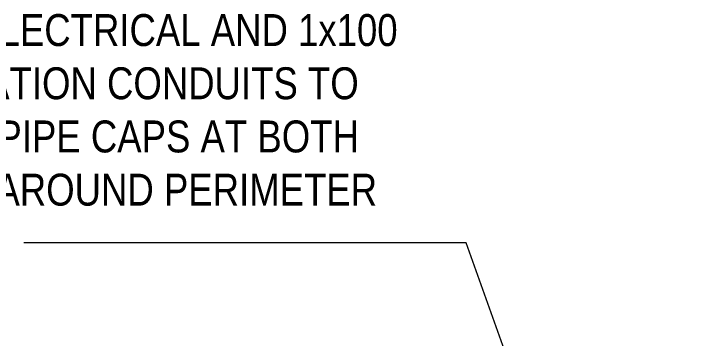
# Model space of a CAD drawing. Header units: metres. Extents: x 311 to 403, y 3 to 1186.
# Drawn here: x 340.61 to 343.277, y 1184.644 to 1185.916 of the extents above; entities that cross this region are included whole.
import ezdxf

# ---------------------------------------------------------------- set-up
doc = ezdxf.new("R2010")
doc.units = ezdxf.units.M
doc.layers.add('G-ANNO-TEXT', color=7, linetype='Continuous', lineweight=9)
doc.styles.add('Arial Narrow_1', font='ARIALN.TTF', dxfattribs={"height": 0.125})

msp = doc.modelspace()

# ---------------------------------------------------------------- linework, layer by layer
at = {"layer": 'G-ANNO-TEXT'}
for p, q in [((342.2128, 1185.0179), (340.6495, 1185.0179)), ((342.3827, 1185.0179), (342.2128, 1185.0179)), ((343.2769, 1182.5174), (342.3827, 1185.0179))]:
    msp.add_line(p, q, dxfattribs=at)

# ---------------------------------------------------------------- texts
at = {"layer": 'G-ANNO-TEXT', "char_height": 0.125, "attachment_point": 1, "style": 'Arial Narrow_1', "bg_fill": 3, "box_fill_scale": 1, "bg_fill_color": 256, "bg_fill_transparency": 0}
for s, insert in [('1x100 I.D. SPARE PVC ELECTRICAL AND 1x100 ', (338.9076, 1185.9138)), ('I.D. SPARE COMMUNICATION CONDUITS TO ', (338.9076, 1185.7054)), ('BE INSTALLED WITH IN PIPE CAPS AT BOTH ', (338.9076, 1185.4971)), ('ENDS APPLY SEALANT AROUND PERIMETER ', (338.9076, 1185.2887))]:
    msp.add_mtext(s, dxfattribs=dict(at, insert=insert))

doc.saveas('drawing.dxf')
